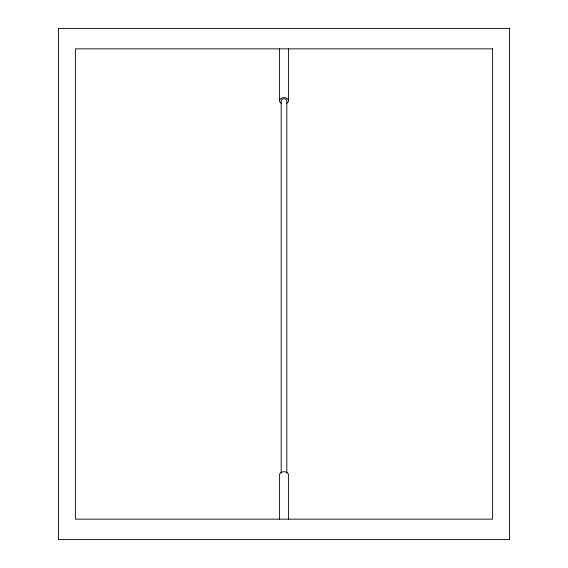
<?xml version="1.0" encoding="UTF-8"?>
<svg xmlns="http://www.w3.org/2000/svg" width="568" height="568" viewBox="0 0 568 568"><rect width="100%" height="100%" fill="white"/><g stroke="black" fill="none" stroke-linecap="round" stroke-linejoin="round"><path stroke-width="0.85" d="M281.813 103.461L280.28 102.68L279.399 100.77L280.28 98.86L282.58 97.682L285.42 97.682L287.72 98.86L288.601 100.77L287.72 102.68L286.187 103.461M288.601 48.955L288.601 100.77M288.601 519.677L288.601 474.891L287.72 472.981L285.42 471.802L282.58 471.802L280.28 472.981L279.399 474.891L279.399 519.677M286.819 473.116L286.819 100.77L286.279 99.599L284.873 98.875L283.127 98.875L281.721 99.599L281.181 100.77L281.181 473.116M279.399 48.955L279.399 100.77M509.531 28.4L58.468 28.4L58.468 539.6L509.531 539.6L509.531 28.4M492.612 48.848L75.388 48.848L75.388 519.152L492.612 519.152L492.612 48.848"/></g></svg>
